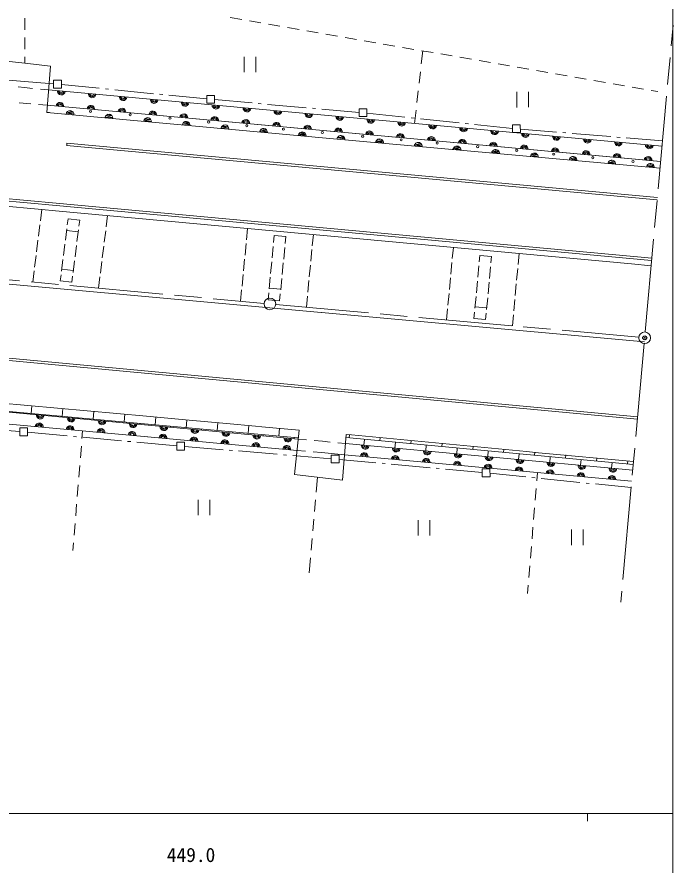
# Model space of a CAD drawing. Units: millimetres, scale not verified. Extents: x 40000 to 680000, y 20000 to 380000.
# Drawn here: x 494592 to 579027, y 198357 to 307538 of the extents above; entities that cross this region are included whole.
import ezdxf
from ezdxf.enums import TextEntityAlignment as Align

# ---------------------------------------------------------------- set-up
doc = ezdxf.new("R2010")
doc.units = ezdxf.units.MM
doc.header["$LTSCALE"] = 1000
doc.header["$PDMODE"] = 32
doc.header["$PDSIZE"] = 500
doc.linetypes.add('CHAIN', pattern=[18.5, 12, -1.5, 3.5, -1.5])
for name, color, linetype, lineweight in [('M-BGD', 7, 'Continuous', 13), ('M-BMK', 2, 'CHAIN', 13), ('M-BMK-ROW', 30, 'Continuous', 13), ('M-BMK-SRVR', 3, 'Continuous', 13), ('M-STR-STR1', 1, 'Continuous', 13), ('M-TTL-BAND', 7, 'Continuous', 13)]:
    doc.layers.add(name, color=color, linetype=linetype, lineweight=lineweight)
doc.layers.add('M-OTRS', color=6, linetype='Continuous')
doc.styles.add('ＭＳ ゴシック', font='')
doc.styles.get('ＭＳ ゴシック').set_extended_font_data('MS Gothic')

msp = doc.modelspace()

# ---------------------------------------------------------------- linework, layer by layer
at = {"layer": 'M-BGD'}
for p, q in [((495591, 307401), (495591, 305901)), ((522034, 307453), (523513, 307198)), ((524498, 307027), (525976, 306772)), ((526961, 306602), (528440, 306347)), ((529425, 306176), (530903, 305921)), ((531889, 305751), (533367, 305496)), ((495591, 304901), (495590, 303401)), ((534352, 305325), (535830, 305070)), ((536816, 304900), (538294, 304645)), ((539279, 304474), (540757, 304219)), ((541743, 304049), (543221, 303794)), ((544206, 303623), (545684, 303368)), ((546809, 303186), (546621, 301488)), ((546670, 303198), (548148, 302943)), ((549133, 302772), (550611, 302517)), ((495590, 301576), (493220, 301865)), ((495590, 302401), (495590, 301626)), ((498910, 301198), (495590, 301576)), ((523829, 302423), (523831, 300423)), ((525329, 302424), (525331, 300424)), ((551597, 302347), (553075, 302092)), ((554060, 301921), (555538, 301666)), ((556524, 301496), (558002, 301241)), ((498910, 301198), (498424, 295258)), ((546511, 300494), (546347, 299003)), ((558987, 301071), (560465, 300815)), ((561451, 300645), (562929, 300390)), ((563914, 300220), (565392, 299964)), ((566378, 299794), (567856, 299539)), ((568841, 299369), (570320, 299113)), ((571305, 298943), (572783, 298688)), ((573768, 298518), (575247, 298262)), ((576232, 298092), (577092, 297944)), ((546237, 298009), (546072, 296518)), ((558942, 297903), (558943, 295903)), ((560442, 297904), (560443, 295904)), ((494876, 296504), (496370, 296369)), ((497366, 296280), (498493, 296178)), ((498493, 296178), (577437, 288924)), ((577432, 288924), (498499, 296178)), ((499640, 283569), (376174, 294897)), ((498434, 295258), (498424, 295258)), ((498774, 295238), (498434, 295258)), ((498434, 295258), (513834, 293837)), ((500954, 295150), (501924, 295030)), ((501924, 295030), (501013, 295270)), ((501013, 295270), (501874, 295220)), ((501874, 295220), (501253, 295460)), ((506914, 294553), (506034, 294872)), ((506034, 294872), (506834, 294803)), ((506834, 294803), (506234, 295003)), ((545962, 295524), (545774, 293825)), ((499620, 283279), (376144, 294607)), ((505924, 294642), (506914, 294553)), ((510894, 294155), (511884, 294096)), ((510944, 294315), (511804, 294346)), ((511884, 294096), (510944, 294315)), ((511804, 294346), (511084, 294455)), ((513834, 293837), (534875, 291909)), ((515894, 293778), (516864, 293639)), ((516864, 293639), (515994, 293948)), ((515994, 293948), (516824, 293829)), ((516824, 293829), (516184, 294078)), ((520855, 293261), (521845, 293212)), ((521845, 293212), (520925, 293441)), ((520925, 293441), (521785, 293382)), ((521785, 293382), (521034, 293541)), ((525845, 292824), (526825, 292724)), ((526825, 292724), (525925, 293004)), ((525925, 293004), (526765, 292904)), ((526765, 292904), (526175, 293164)), ((531765, 292407), (531015, 292657)), ((531015, 292657), (531675, 292587)), ((530825, 292377), (531805, 292257)), ((531805, 292257), (530865, 292477)), ((530865, 292477), (531765, 292407)), ((534875, 291909), (577368, 288054)), ((535815, 291960), (536775, 291840)), ((536775, 291840), (535875, 292080)), ((535875, 292080), (536735, 291970)), ((536735, 291970), (536225, 292280)), ((541756, 291363), (540836, 291593)), ((540836, 291593), (541716, 291523)), ((541716, 291523), (541086, 291793)), ((576990, 284004), (500986, 291010)), ((501026, 291310), (500996, 291010)), ((577010, 284304), (501016, 291310)), ((540776, 291473), (541756, 291363)), ((545756, 291035), (546736, 290916)), ((546736, 290916), (545826, 291155)), ((545826, 291155), (546676, 291136)), ((546676, 291136), (546116, 291356)), ((551786, 290369), (550356, 290518)), ((550736, 290588), (551716, 290429)), ((551716, 290429), (550836, 290728)), ((550836, 290728), (551676, 290639)), ((551676, 290639), (551026, 290889)), ((556656, 290182), (556016, 290441)), ((555837, 290001), (555497, 290041)), ((555716, 290111), (556697, 289982)), ((556697, 289982), (555776, 290251)), ((555776, 290251), (556656, 290182)), ((560707, 289694), (561677, 289505)), ((561677, 289505), (560827, 289864)), ((560827, 289864), (561627, 289735)), ((561627, 289735), (561027, 289994)), ((566657, 289098), (565727, 289347)), ((565727, 289347), (566637, 289228)), ((566637, 289228), (566057, 289557)), ((565677, 289177), (566657, 289098)), ((570657, 288730), (571637, 288620)), ((571637, 288620), (570697, 288860)), ((570697, 288860), (571597, 288820)), ((571597, 288820), (570907, 289050)), ((575638, 288283), (576618, 288183)), ((576618, 288183), (575687, 288433)), ((575687, 288433), (576588, 288323)), ((576588, 288323), (575967, 288633)), ((497790, 282739), (479569, 284410)), ((499620, 283279), (576275, 276203)), ((499640, 283569), (576314, 276503)), ((499541, 282579), (497790, 282739)), ((499541, 282579), (573685, 275742)), ((576215, 275513), (573685, 275742)), ((477295, 274626), (575341, 265733)), ((574446, 256042), (484551, 264430)), ((574436, 255742), (484532, 264130)), ((476335, 258245), (530778, 253197)), ((476339, 258245), (530782, 253196)), ((530788, 253337), (476345, 258305)), ((511256, 256135), (487655, 258292)), ((496525, 257467), (496436, 256487)), ((500506, 257119), (500426, 256119)), ((504486, 256752), (504406, 255761)), ((498436, 256298), (498426, 256198)), ((502416, 255940), (502406, 255820)), ((506396, 255573), (506387, 255453)), ((508476, 256394), (508387, 255394)), ((516756, 255639), (511256, 256135)), ((512456, 256016), (512377, 255016)), ((516446, 255648), (516357, 254658)), ((521577, 255191), (516756, 255639)), ((510387, 255205), (510377, 255085)), ((514367, 254837), (514357, 254717)), ((518347, 254480), (518337, 254340)), ((520437, 255291), (520337, 254291)), ((525287, 254844), (521577, 255191)), ((524417, 254923), (524327, 253943)), ((526087, 254774), (525287, 254844)), ((527527, 254655), (526087, 254774)), ((530897, 254337), (527527, 254655)), ((528397, 254575), (528298, 253575)), ((503037, 254261), (502958, 253288)), ((522337, 254122), (522307, 253972)), ((526308, 253764), (526298, 253604)), ((530288, 253396), (530278, 253236)), ((530897, 254357), (530331, 248637)), ((536968, 253800), (536471, 247920)), ((573910, 249922), (536948, 253380)), ((537628, 253721), (536968, 253780)), ((537368, 253741), (537328, 253341)), ((560159, 251594), (537628, 253721)), ((541348, 253383), (541298, 252973)), ((502877, 252291), (502756, 250796)), ((531845, 253099), (530778, 253197)), ((533908, 252909), (532841, 253007)), ((534895, 252819), (533908, 252909)), ((536878, 252640), (535891, 252729)), ((536878, 252640), (573839, 249202)), ((536878, 252640), (573840, 249202)), ((539308, 253162), (539238, 252412)), ((543288, 252784), (543219, 252034)), ((545328, 253015), (545278, 252595)), ((547268, 252416), (547199, 251666)), ((549298, 252638), (549268, 252227)), ((553288, 252270), (553249, 251850)), ((551259, 252039), (551199, 251299)), ((555239, 251671), (555179, 250931)), ((557269, 251892), (557229, 251482)), ((559219, 251293), (559159, 250563)), ((561719, 251445), (560159, 251594)), ((561249, 251524), (561209, 251104)), ((573940, 250322), (561719, 251445)), ((565229, 251147), (565199, 250737)), ((563199, 250926), (563150, 250196)), ((567199, 250548), (567130, 249838)), ((569219, 250779), (569190, 250359)), ((571180, 250180), (571110, 249470)), ((573199, 250401), (573170, 249991)), ((502675, 249800), (502553, 248305)), ((536471, 247920), (530331, 248637)), ((533115, 246362), (533281, 248288)), ((561580, 248875), (561494, 247821)), ((502472, 247308), (502351, 245813)), ((561412, 246825), (561289, 245330)), ((502270, 244816), (502149, 243321)), ((517922, 245379), (517924, 243379)), ((519422, 245380), (519424, 243380)), ((532900, 243871), (533029, 245366)), ((561207, 244333), (561083, 242838)), ((532685, 241381), (532814, 242875)), ((546214, 242776), (546215, 240776)), ((547714, 242777), (547715, 240777)), ((502068, 242324), (501946, 240829)), ((561001, 241842), (560878, 240347)), ((565965, 241557), (565966, 239557)), ((567465, 241558), (567466, 239558)), ((532470, 238890), (532599, 240384)), ((501865, 239833), (501786, 238860)), ((560796, 239350), (560673, 237855)), ((532218, 235968), (532384, 237894)), ((560591, 236859), (560468, 235364)), ((560386, 234367), (560299, 233314))]:
    msp.add_line(p, q, dxfattribs=at)
for centre in [(504053, 295391), (509164, 294954), (514284, 294507), (519264, 294010), (524184, 293543), (528885, 293086), (533885, 292669), (539075, 292182), (544036, 291724), (548676, 291307), (553876, 290850), (558916, 290373), (563677, 289876), (568707, 289419), (573877, 288932)]:
    msp.add_circle(centre, 140, dxfattribs=at)
for centre, radius, start, end in [((500296, 298008), 500, 174.76549, 354.76549), ((500296, 298008), 360, 174.76549, 354.76549), ((500296, 298008), 220, 174.76549, 354.76549), ((504279, 297644), 500, 174.76549, 354.76549), ((504279, 297644), 360, 174.76549, 354.76549), ((504279, 297644), 220, 174.76549, 354.76549), ((508262, 297279), 500, 174.76549, 354.76549), ((508262, 297279), 360, 174.76549, 354.76549), ((508262, 297279), 220, 174.76549, 354.76549), ((500125, 296028), 500, 354.74977, 174.74977), ((500125, 296028), 360, 354.74977, 174.74977), ((500125, 296028), 220, 354.74977, 174.74977), ((504108, 295662), 500, 354.74977, 174.74977), ((504108, 295662), 360, 354.74977, 174.74977), ((504108, 295662), 220, 354.74977, 174.74977), ((512246, 296914), 500, 174.76549, 354.76549), ((512246, 296914), 360, 174.76549, 354.76549), ((512246, 296914), 220, 174.76549, 354.76549), ((516229, 296549), 500, 174.76549, 354.76549), ((516229, 296549), 360, 174.76549, 354.76549), ((516229, 296549), 220, 174.76549, 354.76549), ((520212, 296184), 500, 174.76549, 354.76549), ((520212, 296184), 360, 174.76549, 354.76549), ((520212, 296184), 220, 174.76549, 354.76549), ((501424, 294990), 500, 354.70818, 174.70818), ((506414, 294523), 500, 354.70818, 174.70818), ((508091, 295296), 500, 354.74977, 174.74977), ((508091, 295296), 360, 354.74977, 174.74977), ((508091, 295296), 220, 354.74977, 174.74977), ((512074, 294930), 500, 354.74977, 174.74977), ((512074, 294930), 360, 354.74977, 174.74977), ((512074, 294930), 220, 354.74977, 174.74977), ((516058, 294564), 500, 354.74977, 174.74977), ((516058, 294564), 360, 354.74977, 174.74977), ((524196, 295819), 500, 174.76549, 354.76549), ((524196, 295819), 360, 174.76549, 354.76549), ((524196, 295819), 220, 174.76549, 354.76549), ((528179, 295454), 500, 174.76549, 354.76549), ((528179, 295454), 360, 174.76549, 354.76549), ((528179, 295454), 220, 174.76549, 354.76549), ((532162, 295089), 500, 174.76549, 354.76549), ((532162, 295089), 360, 174.76549, 354.76549), ((532162, 295089), 220, 174.76549, 354.76549), ((511394, 294076), 500, 354.70818, 174.70818), ((516058, 294564), 220, 354.74977, 174.74977), ((516364, 293598), 500, 354.76172, 174.76172), ((520041, 294198), 500, 354.74977, 174.74977), ((520041, 294198), 360, 354.74977, 174.74977), ((520041, 294198), 220, 354.74977, 174.74977), ((524024, 293832), 500, 354.74977, 174.74977), ((524024, 293832), 360, 354.74977, 174.74977), ((524024, 293832), 220, 354.74977, 174.74977), ((528007, 293466), 500, 354.74977, 174.74977), ((528007, 293466), 360, 354.74977, 174.74977), ((536146, 294724), 500, 174.76549, 354.76549), ((536146, 294724), 360, 174.76549, 354.76549), ((536146, 294724), 220, 174.76549, 354.76549), ((540129, 294359), 500, 174.76549, 354.76549), ((540129, 294359), 360, 174.76549, 354.76549), ((540129, 294359), 220, 174.76549, 354.76549), ((544112, 293994), 500, 174.76549, 354.76549), ((544112, 293994), 360, 174.76549, 354.76549), ((544112, 293994), 220, 174.76549, 354.76549), ((521345, 293151), 500, 354.76172, 174.76172), ((526325, 292694), 500, 354.76172, 174.76172), ((528007, 293466), 220, 354.74977, 174.74977), ((531305, 292237), 500, 354.76172, 174.76172), ((531991, 293100), 500, 354.74977, 174.74977), ((531991, 293100), 360, 354.74977, 174.74977), ((531991, 293100), 220, 354.74977, 174.74977), ((535974, 292734), 500, 354.74977, 174.74977), ((535974, 292734), 360, 354.74977, 174.74977), ((535974, 292734), 220, 354.74977, 174.74977), ((539957, 292368), 500, 354.74977, 174.74977), ((539957, 292368), 360, 354.74977, 174.74977), ((548096, 293629), 500, 174.76549, 354.76549), ((548096, 293629), 360, 174.76549, 354.76549), ((548096, 293629), 220, 174.76549, 354.76549), ((552079, 293264), 500, 174.76549, 354.76549), ((552079, 293264), 360, 174.76549, 354.76549), ((552079, 293264), 220, 174.76549, 354.76549), ((556062, 292899), 500, 174.76549, 354.76549), ((556062, 292899), 360, 174.76549, 354.76549), ((556062, 292899), 220, 174.76549, 354.76549), ((536276, 291780), 500, 354.80985, 174.80985), ((539957, 292368), 220, 354.74977, 174.74977), ((541256, 291333), 500, 354.80985, 174.80985), ((543940, 292002), 500, 354.74977, 174.74977), ((543940, 292002), 360, 354.74977, 174.74977), ((543940, 292002), 220, 354.74977, 174.74977), ((547923, 291636), 500, 354.74977, 174.74977), ((547923, 291636), 360, 354.74977, 174.74977), ((547923, 291636), 220, 354.74977, 174.74977), ((551907, 291270), 500, 354.74977, 174.74977), ((551907, 291270), 360, 354.74977, 174.74977), ((560046, 292535), 500, 174.76549, 354.76549), ((560046, 292535), 360, 174.76549, 354.76549), ((560046, 292535), 220, 174.76549, 354.76549), ((564029, 292170), 500, 174.76549, 354.76549), ((564029, 292170), 360, 174.76549, 354.76549), ((564029, 292170), 220, 174.76549, 354.76549), ((568012, 291805), 500, 174.76549, 354.76549), ((568012, 291805), 360, 174.76549, 354.76549), ((568012, 291805), 220, 174.76549, 354.76549), ((546236, 290886), 500, 354.80985, 174.80985), ((551216, 290419), 500, 354.80985, 174.80985), ((551907, 291270), 220, 354.74977, 174.74977), ((555890, 290904), 500, 354.74977, 174.74977), ((555890, 290904), 360, 354.74977, 174.74977), ((555890, 290904), 220, 354.74977, 174.74977), ((556197, 289982), 500, 354.80985, 174.80985), ((559873, 290538), 500, 354.74977, 174.74977), ((559873, 290538), 360, 354.74977, 174.74977), ((559873, 290538), 220, 354.74977, 174.74977), ((563856, 290172), 500, 354.74977, 174.74977), ((563856, 290172), 360, 354.74977, 174.74977), ((571995, 291440), 500, 174.76549, 354.76549), ((571995, 291440), 360, 174.76549, 354.76549), ((571995, 291440), 220, 174.76549, 354.76549), ((575979, 291075), 500, 174.76549, 354.76549), ((575979, 291075), 360, 174.76549, 354.76549), ((575979, 291075), 220, 174.76549, 354.76549), ((561177, 289524), 500, 354.80985, 174.80985), ((563856, 290172), 220, 354.74977, 174.74977), ((566157, 289067), 500, 354.80985, 174.80985), ((567839, 289806), 500, 354.74977, 174.74977), ((567839, 289806), 360, 354.74977, 174.74977), ((567839, 289806), 220, 354.74977, 174.74977), ((571823, 289440), 500, 354.74977, 174.74977), ((571823, 289440), 360, 354.74977, 174.74977), ((571823, 289440), 220, 354.74977, 174.74977), ((575806, 289074), 500, 354.74977, 174.74977), ((575806, 289074), 360, 354.74977, 174.74977), ((571137, 288610), 500, 354.80985, 174.80985), ((575806, 289074), 220, 354.74977, 174.74977), ((576118, 288173), 500, 354.80985, 174.80985), ((497586, 256275), 500, 174.70214, 354.70214), ((497586, 256275), 360, 174.70214, 354.70214), ((497586, 256275), 220, 174.70214, 354.70214), ((501569, 255905), 500, 174.70214, 354.70214), ((501569, 255905), 360, 174.70214, 354.70214), ((501569, 255905), 220, 174.70214, 354.70214), ((505552, 255536), 500, 174.70214, 354.70214), ((505552, 255536), 360, 174.70214, 354.70214), ((505552, 255536), 220, 174.70214, 354.70214), ((497452, 254766), 500, 354.78466, 174.78466), ((497452, 254766), 360, 354.78466, 174.78466), ((497452, 254766), 220, 354.78466, 174.78466), ((501435, 254402), 500, 354.78466, 174.78466), ((501435, 254402), 360, 354.78466, 174.78466), ((501435, 254402), 220, 354.78466, 174.78466), ((505419, 254039), 500, 354.78466, 174.78466), ((505419, 254039), 360, 354.78466, 174.78466), ((509535, 255167), 500, 174.70214, 354.70214), ((509535, 255167), 360, 174.70214, 354.70214), ((509535, 255167), 220, 174.70214, 354.70214), ((513518, 254797), 500, 174.70214, 354.70214), ((513518, 254797), 360, 174.70214, 354.70214), ((513518, 254797), 220, 174.70214, 354.70214), ((517501, 254428), 500, 174.70214, 354.70214), ((517501, 254428), 360, 174.70214, 354.70214), ((517501, 254428), 220, 174.70214, 354.70214), ((505419, 254039), 220, 354.78466, 174.78466), ((509402, 253675), 500, 354.78466, 174.78466), ((509402, 253675), 360, 354.78466, 174.78466), ((509402, 253675), 220, 354.78466, 174.78466), ((513385, 253312), 500, 354.78466, 174.78466), ((513385, 253312), 360, 354.78466, 174.78466), ((513385, 253312), 220, 354.78466, 174.78466), ((517369, 252948), 500, 354.78466, 174.78466), ((517369, 252948), 360, 354.78466, 174.78466), ((521484, 254059), 500, 174.70214, 354.70214), ((521484, 254059), 360, 174.70214, 354.70214), ((521484, 254059), 220, 174.70214, 354.70214), ((525467, 253689), 500, 174.70214, 354.70214), ((525467, 253689), 360, 174.70214, 354.70214), ((525467, 253689), 220, 174.70214, 354.70214), ((529450, 253320), 500, 174.70214, 354.70214), ((529450, 253320), 360, 174.70214, 354.70214), ((529450, 253320), 220, 174.70214, 354.70214), ((517369, 252948), 220, 354.78466, 174.78466), ((521352, 252584), 500, 354.78466, 174.78466), ((521352, 252584), 360, 354.78466, 174.78466), ((521352, 252584), 220, 354.78466, 174.78466), ((525336, 252221), 500, 354.78466, 174.78466), ((525336, 252221), 360, 354.78466, 174.78466), ((525336, 252221), 220, 354.78466, 174.78466), ((529319, 251857), 500, 354.78466, 174.78466), ((529319, 251857), 360, 354.78466, 174.78466), ((539427, 252403), 500, 174.68504, 354.68504), ((539427, 252403), 360, 174.68504, 354.68504), ((539427, 252403), 220, 174.68504, 354.68504), ((529319, 251857), 220, 354.78466, 174.78466), ((539293, 250936), 500, 354.72972, 174.72972), ((539293, 250936), 360, 354.72972, 174.72972), ((539293, 250936), 220, 354.72972, 174.72972), ((543410, 252033), 500, 174.68504, 354.68504), ((543410, 252033), 360, 174.68504, 354.68504), ((543410, 252033), 220, 174.68504, 354.68504), ((547393, 251662), 500, 174.68504, 354.68504), ((547393, 251662), 360, 174.68504, 354.68504), ((547393, 251662), 220, 174.68504, 354.68504), ((551376, 251292), 500, 174.68504, 354.68504), ((551376, 251292), 360, 174.68504, 354.68504), ((551376, 251292), 220, 174.68504, 354.68504), ((543276, 250568), 500, 354.72972, 174.72972), ((543276, 250568), 360, 354.72972, 174.72972), ((543276, 250568), 220, 354.72972, 174.72972), ((547259, 250201), 500, 354.72972, 174.72972), ((547259, 250201), 360, 354.72972, 174.72972), ((547259, 250201), 220, 354.72972, 174.72972), ((551242, 249833), 500, 354.72972, 174.72972), ((551242, 249833), 360, 354.72972, 174.72972), ((551242, 249833), 220, 354.72972, 174.72972), ((555359, 250921), 500, 174.68504, 354.68504), ((555359, 250921), 360, 174.68504, 354.68504), ((555359, 250921), 220, 174.68504, 354.68504), ((559341, 250551), 500, 174.68504, 354.68504), ((559341, 250551), 360, 174.68504, 354.68504), ((559341, 250551), 220, 174.68504, 354.68504), ((563324, 250180), 500, 174.68504, 354.68504), ((563324, 250180), 360, 174.68504, 354.68504), ((563324, 250180), 220, 174.68504, 354.68504), ((555225, 249466), 500, 354.72972, 174.72972), ((555225, 249466), 360, 354.72972, 174.72972), ((555225, 249466), 220, 354.72972, 174.72972), ((559208, 249099), 500, 354.72972, 174.72972), ((559208, 249099), 360, 354.72972, 174.72972), ((559208, 249099), 220, 354.72972, 174.72972), ((563191, 248731), 500, 354.72972, 174.72972), ((563191, 248731), 360, 354.72972, 174.72972), ((563191, 248731), 220, 354.72972, 174.72972), ((567307, 249809), 500, 174.68504, 354.68504), ((567307, 249809), 360, 174.68504, 354.68504), ((567307, 249809), 220, 174.68504, 354.68504), ((571290, 249439), 500, 174.68504, 354.68504), ((571290, 249439), 360, 174.68504, 354.68504), ((571290, 249439), 220, 174.68504, 354.68504), ((567174, 248364), 500, 354.72972, 174.72972), ((567174, 248364), 360, 354.72972, 174.72972), ((567174, 248364), 220, 354.72972, 174.72972), ((571157, 247996), 500, 354.72972, 174.72972), ((571157, 247996), 360, 354.72972, 174.72972), ((571157, 247996), 220, 354.72972, 174.72972)]:
    msp.add_arc(centre, radius, start, end, dxfattribs=at)
at = {"layer": 'M-BMK'}
for p, q in [((575440, 266983), (579027, 306495)), ((427722, 279737), (526398, 270664)), ((527888, 270525), (574640, 266302)), ((575321, 265483), (572290, 232181))]:
    msp.add_line(p, q, dxfattribs=at)
at = {"layer": 'M-BMK-ROW'}
for p, q in [((495561, 299216), (493001, 299425)), ((498721, 298968), (495561, 299216)), ((499312, 298389), (499311, 299389)), ((499311, 299389), (500311, 299389)), ((500311, 299389), (500312, 298389)), ((499311, 298939), (498721, 298968)), ((500312, 298389), (499312, 298389)), ((505189, 298354), (500311, 298839)), ((506383, 298236), (505985, 298275)), ((512155, 297662), (507179, 298157)), ((513349, 297544), (512951, 297583)), ((519023, 296980), (514145, 297465)), ((519022, 297440), (520022, 297441)), ((519023, 296440), (519022, 297440)), ((520022, 297441), (520023, 296441)), ((520023, 296441), (519023, 296440)), ((524846, 296463), (520023, 296891)), ((526041, 296357), (525642, 296393)), ((531818, 295845), (526838, 296287)), ((533014, 295739), (532615, 295775)), ((538634, 295241), (533810, 295669)), ((538633, 295711), (539633, 295712)), ((538634, 294711), (538633, 295711)), ((539633, 295712), (539634, 294712)), ((544529, 294640), (539634, 295152)), ((539634, 294712), (538634, 294711)), ((545722, 294515), (545324, 294557)), ((551491, 293912), (546518, 294432)), ((552684, 293788), (552286, 293829)), ((558375, 293193), (553480, 293704)), ((558375, 292653), (558374, 293653)), ((558374, 293653), (559374, 293653)), ((559375, 292653), (558375, 292653)), ((559374, 293653), (559375, 292653)), ((564041, 292713), (559375, 293103)), ((565237, 292613), (564838, 292647)), ((571017, 292130), (566034, 292547)), ((572212, 292031), (571814, 292064)), ((577676, 291574), (573010, 291964)), ((490879, 254518), (494947, 254156)), ((494947, 254626), (495947, 254627)), ((494948, 253626), (494947, 254626)), ((495947, 254627), (495948, 253627)), ((495948, 253627), (494948, 253626)), ((495947, 254067), (501066, 253603)), ((501863, 253531), (502261, 253495)), ((503058, 253423), (508038, 252972)), ((508834, 252900), (509233, 252863)), ((510030, 252791), (515148, 252328)), ((515149, 251778), (515148, 252778)), ((515148, 252778), (516148, 252778)), ((516148, 252778), (516149, 251778)), ((516148, 252248), (521115, 251831)), ((516149, 251778), (515149, 251778)), ((521912, 251764), (522310, 251730)), ((523108, 251663), (528090, 251244)), ((528887, 251177), (529286, 251144)), ((535049, 251129), (536049, 251130)), ((535050, 250129), (535049, 251129)), ((536049, 251130), (536050, 250130)), ((530083, 251077), (535049, 250659)), ((536050, 250130), (535050, 250129)), ((536049, 250580), (540778, 250149)), ((541575, 250076), (541973, 250040)), ((542770, 249967), (547750, 249513)), ((548546, 249441), (548945, 249404)), ((549741, 249332), (554470, 248900)), ((554470, 249350), (555470, 249351)), ((554471, 248350), (554470, 249350)), ((555470, 249351), (555471, 248351)), ((555471, 248351), (554471, 248350)), ((555470, 248801), (560074, 248330)), ((560870, 248248), (561268, 248207)), ((562064, 248126), (567038, 247617)), ((567834, 247535), (568232, 247494)), ((569028, 247413), (573631, 246942))]:
    msp.add_line(p, q, dxfattribs=at)
at = {"layer": 'M-BMK-SRVR'}
for centre in [(527148, 270595), (575380, 266233)]:
    msp.add_circle(centre, 750, dxfattribs=at)
at = {"layer": 'M-OTRS'}
msp.add_point((575384, 266233), dxfattribs=at)
at = {"layer": 'M-STR-STR1'}
for p, q in [((494739, 298523), (495552, 298446)), ((495552, 298446), (496609, 298348)), ((497605, 298256), (498662, 298158)), ((498661, 298158), (577614, 290925)), ((498662, 298158), (577626, 290924)), ((497791, 282748), (497608, 281287)), ((506251, 281963), (506071, 280512)), ((497545, 280791), (497359, 279303)), ((501171, 281550), (501074, 280779)), ((501171, 281550), (502662, 281360)), ((502662, 281360), (502567, 280610)), ((501012, 280283), (500825, 278795)), ((500972, 280060), (502462, 279870)), ((502504, 280113), (502316, 278625)), ((506009, 280016), (505823, 278528)), ((524133, 278858), (524272, 280293)), ((532603, 278083), (532743, 279528)), ((497297, 278807), (497110, 277318)), ((527616, 278505), (527703, 279405)), ((527703, 279405), (529203, 279266)), ((529115, 278360), (529203, 279266)), ((500762, 278298), (500575, 276810)), ((502253, 278129), (502065, 276641)), ((505762, 278031), (505576, 276543)), ((523940, 276867), (524085, 278360)), ((527425, 276514), (527568, 278007)), ((528921, 276370), (529066, 277863)), ((532411, 276092), (532555, 277585)), ((550754, 277848), (550620, 276429)), ((497048, 276822), (496861, 275334)), ((500513, 276314), (500325, 274826)), ((523748, 274876), (523892, 276369)), ((554174, 276830), (554097, 276016)), ((554174, 276830), (555674, 276681)), ((555674, 276681), (555598, 275872)), ((559214, 277083), (559082, 275664)), ((502002, 276145), (501814, 274657)), ((505514, 276047), (505329, 274558)), ((527233, 274523), (527377, 276016)), ((528728, 274379), (528873, 275872)), ((532218, 274101), (532362, 275594)), ((550573, 275931), (550433, 274438)), ((554050, 275518), (553909, 274025)), ((555551, 275374), (555409, 273880)), ((559036, 275166), (558897, 273673)), ((496799, 274838), (496616, 273377)), ((500263, 274330), (500166, 273559)), ((500355, 275049), (501845, 274900)), ((501751, 274161), (501656, 273410)), ((505267, 274062), (505087, 272612)), ((523555, 272886), (523699, 274379)), ((500166, 273559), (501656, 273410)), ((527042, 272532), (527185, 274026)), ((528534, 272389), (528679, 273881)), ((532026, 272110), (532170, 273603)), ((550386, 273940), (550246, 272446)), ((553862, 273527), (553721, 272033)), ((555362, 273383), (555221, 271889)), ((558851, 273175), (558712, 271681)), ((523368, 270952), (523507, 272388)), ((526907, 271135), (526994, 272035)), ((527047, 272625), (528537, 272475)), ((528398, 270985), (528486, 271891)), ((550199, 271949), (550059, 270455)), ((526907, 271135), (528398, 270985)), ((531838, 270167), (531978, 271613)), ((553674, 271536), (553533, 270042)), ((555174, 271392), (555033, 269898)), ((558666, 271183), (558527, 269690)), ((550012, 269957), (549879, 268538)), ((553548, 270220), (555038, 270081)), ((553486, 269545), (553409, 268730)), ((553409, 268730), (554909, 268591)), ((554986, 269400), (554909, 268591)), ((558481, 269192), (558349, 267773)), ((476206, 256705), (530639, 251737)), ((530638, 251737), (476216, 256704)), ((531711, 251642), (530639, 251737)), ((533779, 251459), (532707, 251553)), ((533779, 251459), (536749, 251170)), ((573701, 247762), (536749, 251170)), ((536749, 251170), (573701, 247762))]:
    msp.add_line(p, q, dxfattribs=at)
at = {"layer": 'M-TTL-BAND'}
for p, q in [((579000, 20000), (579000, 370000)), ((40000, 205000), (579000, 205000)), ((568000, 205000), (568000, 204000))]:
    msp.add_line(p, q, dxfattribs=at)

# ---------------------------------------------------------------- texts
at = {"layer": 'M-TTL-BAND', "style": 'ＭＳ ゴシック'}
msp.add_text('449.0', height=1833, dxfattribs=at).set_placement((517000, 198195), align=Align.BOTTOM_CENTER)

doc.saveas('drawing.dxf')
